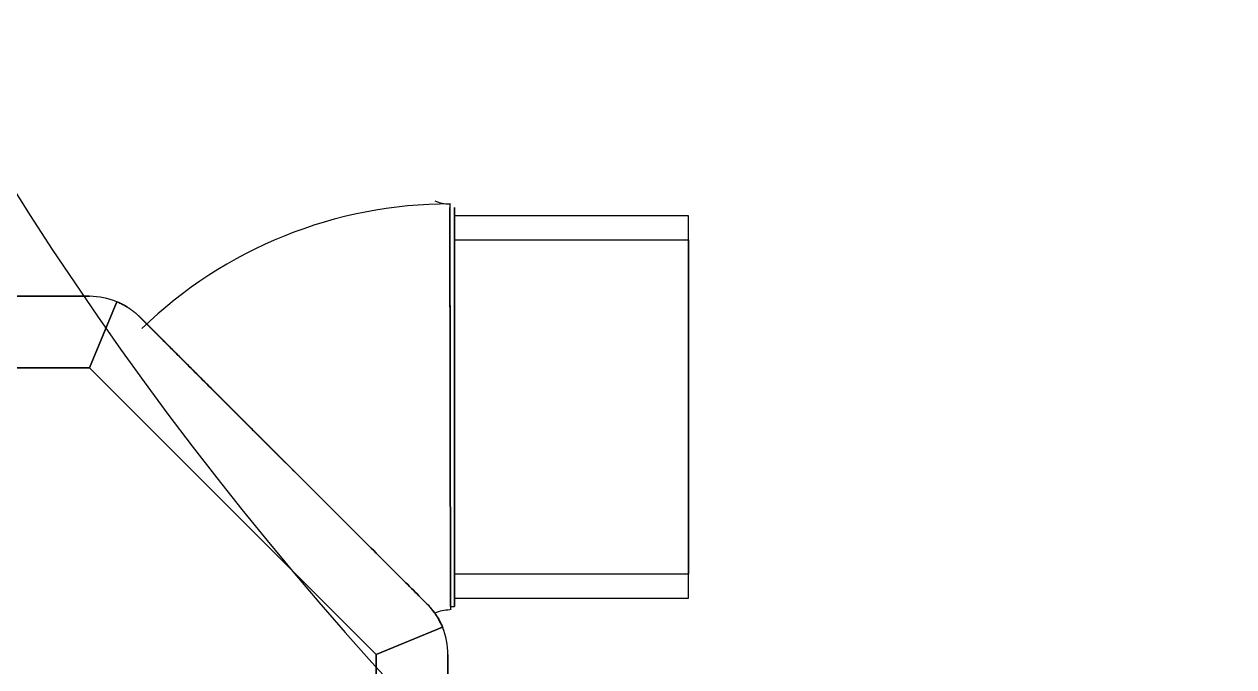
# Model space of a CAD drawing. Header units: millimetres. Extents: x 441156 to 441876, y 4514765 to 4515211.
# Drawn here: x 441336.1459 to 441336.399, y 4515148.2617 to 4515148.3963 of the extents above; entities that cross this region are included whole.
import ezdxf

# ---------------------------------------------------------------- set-up
doc = ezdxf.new("R2010")
doc.units = ezdxf.units.MM
doc.layers.add('01_mono PRIMERA', color=2, linetype='Continuous')
doc.layers.add('Instalaciones_ventilación_extracción', color=86, linetype='Continuous', lineweight=25)

# ---------------------------------------------------------------- blocks, each defined once
blk = doc.blocks.new('A$C065C7C63')
at = {"layer": '01_mono PRIMERA', "color": 254}
blk.add_arc((4.282219132967725, 9.214894154853937, -5.30737347269713e-07), 0.725, 183.2758289597543, 269.999999999964, dxfattribs=at)

msp = doc.modelspace()

# ---------------------------------------------------------------- linework, layer by layer
at = {"layer": 'Instalaciones_ventilación_extracción'}
for p, q in [((441336.2349689945, 4515148.35864027, -5.307373364137415e-07), (441336.2351173467, 4515148.273640399, -5.307373364137415e-07)), ((441336.2349689945, 4515148.35864027, -5.307373364137415e-07), (441336.2351173467, 4515148.273640399, -5.307373364137415e-07)), ((441336.234970303, 4515148.357890259, -5.307373364137415e-07), (441336.2351160382, 4515148.274390258, -5.307373364137415e-07)), ((441336.2351160382, 4515148.274390258, -5.307373364137415e-07), (441336.234970303, 4515148.357890259, -5.307373364137415e-07)), ((441336.2359559039, 4515148.274390258, -5.307373364137415e-07), (441336.2359559039, 4515148.357890259, -5.307373364137415e-07)), ((441336.2359559039, 4515148.357890259, -5.307373364137415e-07), (441336.2359559039, 4515148.274390258, -5.307373364137415e-07)), ((441336.2359559039, 4515148.276140259, -5.307373364137415e-07), (441336.2359559039, 4515148.356140259, -5.307373364137415e-07)), ((441336.2849559045, 4515148.356140259, -5.307373364137415e-07), (441336.2359559039, 4515148.356140259, -5.307373364137415e-07)), ((441336.2359559039, 4515148.356140259, -5.307373364137415e-07), (441336.2359559039, 4515148.276140259, -5.307373364137415e-07)), ((441336.2849559045, 4515148.276140259, -5.307373364137415e-07), (441336.2849559045, 4515148.356140259, -5.307373364137415e-07)), ((441336.2849559045, 4515148.276140259, -5.307373364137415e-07), (441336.2849559045, 4515148.356140259, -5.307373364137415e-07)), ((441336.2359559039, 4515148.351140259, -5.307373364137415e-07), (441336.2359559039, 4515148.281140259, -5.307373364137415e-07)), ((441336.2359559039, 4515148.351140259, -5.307373364137415e-07), (441336.2849559045, 4515148.351140259, -5.307373364137415e-07)), ((441336.2359559039, 4515148.281140259, -5.307373364137415e-07), (441336.2359559039, 4515148.351140259, -5.307373364137415e-07)), ((441336.2849559045, 4515148.351140259, -5.307373364137415e-07), (441336.2849559045, 4515148.281140259, -5.307373364137415e-07)), ((441336.2849559045, 4515148.351140259, -5.307373364137415e-07), (441336.2849559045, 4515148.281140259, -5.307373364137415e-07)), ((441336.1595964829, 4515148.339306034, -5.307373364137415e-07), (441335.8995964822, 4515148.339306034, -5.307373364137415e-07)), ((441335.8995964822, 4515148.339306034, -5.307373364137415e-07), (441336.1595964829, 4515148.339306034, -5.307373364137415e-07)), ((441336.1653316996, 4515148.33816631, -5.307373364137415e-07), (441336.1595905849, 4515148.324306034, -5.307373364137415e-07)), ((441336.1595905849, 4515148.324306034, -5.307373364137415e-07), (441336.1653316996, 4515148.33816631, -5.307373364137415e-07)), ((441336.1655326706, 4515148.33808144, -5.307373364137415e-07), (441336.1653316968, 4515148.33816631, -5.307373364137415e-07)), ((441336.1653316968, 4515148.33816631, -5.307373364137415e-07), (441336.1655326706, 4515148.33808144, -5.307373364137415e-07)), ((441336.1657309585, 4515148.337994266, -5.307373364137415e-07), (441336.1655326706, 4515148.33808144, -5.307373364137415e-07)), ((441336.1655326706, 4515148.33808144, -5.307373364137415e-07), (441336.1657309585, 4515148.337994266, -5.307373364137415e-07)), ((441336.1659267439, 4515148.337904789, -5.307373364137415e-07), (441336.1657309585, 4515148.337994266, -5.307373364137415e-07)), ((441336.1657309585, 4515148.337994266, -5.307373364137415e-07), (441336.1659267439, 4515148.337904789, -5.307373364137415e-07)), ((441336.1661198891, 4515148.337813175, -5.307373364137415e-07), (441336.1659267439, 4515148.337904789, -5.307373364137415e-07)), ((441336.1659267439, 4515148.337904789, -5.307373364137415e-07), (441336.1661198891, 4515148.337813175, -5.307373364137415e-07)), ((441336.1663102579, 4515148.337719562, -5.307373364137415e-07), (441336.1661198891, 4515148.337813175, -5.307373364137415e-07)), ((441336.1661198891, 4515148.337813175, -5.307373364137415e-07), (441336.1663102579, 4515148.337719562, -5.307373364137415e-07)), ((441336.1664976968, 4515148.337624119, -5.307373364137415e-07), (441336.1663102579, 4515148.337719562, -5.307373364137415e-07)), ((441336.1663102579, 4515148.337719562, -5.307373364137415e-07), (441336.1664976968, 4515148.337624119, -5.307373364137415e-07)), ((441336.166682054, 4515148.337526997, -5.307373364137415e-07), (441336.1664976968, 4515148.337624119, -5.307373364137415e-07)), ((441336.1664976968, 4515148.337624119, -5.307373364137415e-07), (441336.166682054, 4515148.337526997, -5.307373364137415e-07)), ((441336.1668631907, 4515148.337428333, -5.307373364137415e-07), (441336.166682054, 4515148.337526997, -5.307373364137415e-07)), ((441336.166682054, 4515148.337526997, -5.307373364137415e-07), (441336.1668631907, 4515148.337428333, -5.307373364137415e-07)), ((441336.1670409559, 4515148.337328312, -5.307373364137415e-07), (441336.1668631907, 4515148.337428333, -5.307373364137415e-07)), ((441336.1668631907, 4515148.337428333, -5.307373364137415e-07), (441336.1670409559, 4515148.337328312, -5.307373364137415e-07)), ((441336.1672152269, 4515148.337227101, -5.307373364137415e-07), (441336.1670409559, 4515148.337328312, -5.307373364137415e-07)), ((441336.1670409559, 4515148.337328312, -5.307373364137415e-07), (441336.1672152269, 4515148.337227101, -5.307373364137415e-07)), ((441336.1673858964, 4515148.337124897, -5.307373364137415e-07), (441336.1672152269, 4515148.337227101, -5.307373364137415e-07)), ((441336.1672152269, 4515148.337227101, -5.307373364137415e-07), (441336.1673858964, 4515148.337124897, -5.307373364137415e-07)), ((441336.1675528574, 4515148.337021946, -5.307373364137415e-07), (441336.1673858964, 4515148.337124897, -5.307373364137415e-07)), ((441336.1673858964, 4515148.337124897, -5.307373364137415e-07), (441336.1675528574, 4515148.337021946, -5.307373364137415e-07)), ((441336.1677159739, 4515148.336918415, -5.307373364137415e-07), (441336.1675528574, 4515148.337021946, -5.307373364137415e-07)), ((441336.1675528574, 4515148.337021946, -5.307373364137415e-07), (441336.1677159739, 4515148.336918415, -5.307373364137415e-07)), ((441336.1678751537, 4515148.336814533, -5.307373364137415e-07), (441336.1677159739, 4515148.336918415, -5.307373364137415e-07)), ((441336.1677159739, 4515148.336918415, -5.307373364137415e-07), (441336.1678751537, 4515148.336814533, -5.307373364137415e-07)), ((441336.1680302747, 4515148.336710499, -5.307373364137415e-07), (441336.1678751537, 4515148.336814533, -5.307373364137415e-07)), ((441336.1678751537, 4515148.336814533, -5.307373364137415e-07), (441336.1680302747, 4515148.336710499, -5.307373364137415e-07)), ((441336.1681812449, 4515148.336606525, -5.307373364137415e-07), (441336.1680302747, 4515148.336710499, -5.307373364137415e-07)), ((441336.1680302747, 4515148.336710499, -5.307373364137415e-07), (441336.1681812449, 4515148.336606525, -5.307373364137415e-07)), ((441336.1683287674, 4515148.336502185, -5.307373364137415e-07), (441336.1681812449, 4515148.336606525, -5.307373364137415e-07)), ((441336.1681812449, 4515148.336606525, -5.307373364137415e-07), (441336.1683287674, 4515148.336502185, -5.307373364137415e-07)), ((441336.1684731764, 4515148.336397434, -5.307373364137415e-07), (441336.1683287674, 4515148.336502185, -5.307373364137415e-07)), ((441336.1683287674, 4515148.336502185, -5.307373364137415e-07), (441336.1684731764, 4515148.336397434, -5.307373364137415e-07)), ((441336.1686142438, 4515148.336292545, -5.307373364137415e-07), (441336.1684731764, 4515148.336397434, -5.307373364137415e-07)), ((441336.1684731764, 4515148.336397434, -5.307373364137415e-07), (441336.1686142438, 4515148.336292545, -5.307373364137415e-07)), ((441336.1687517713, 4515148.33618784, -5.307373364137415e-07), (441336.1686142438, 4515148.336292545, -5.307373364137415e-07)), ((441336.1686142438, 4515148.336292545, -5.307373364137415e-07), (441336.1687517713, 4515148.33618784, -5.307373364137415e-07)), ((441336.1688854989, 4515148.336083622, -5.307373364137415e-07), (441336.1687517713, 4515148.33618784, -5.307373364137415e-07)), ((441336.1687517713, 4515148.33618784, -5.307373364137415e-07), (441336.1688854989, 4515148.336083622, -5.307373364137415e-07)), ((441336.1690152443, 4515148.335980183, -5.307373364137415e-07), (441336.1688854989, 4515148.336083622, -5.307373364137415e-07)), ((441336.1688854989, 4515148.336083622, -5.307373364137415e-07), (441336.1690152443, 4515148.335980183, -5.307373364137415e-07)), ((441336.1691407633, 4515148.335877841, -5.307373364137415e-07), (441336.1690152443, 4515148.335980183, -5.307373364137415e-07)), ((441336.1690152443, 4515148.335980183, -5.307373364137415e-07), (441336.1691407633, 4515148.335877841, -5.307373364137415e-07)), ((441336.1692619032, 4515148.335776844, -5.307373364137415e-07), (441336.1691407633, 4515148.335877841, -5.307373364137415e-07)), ((441336.1691407633, 4515148.335877841, -5.307373364137415e-07), (441336.1692619032, 4515148.335776844, -5.307373364137415e-07)), ((441336.169378923, 4515148.33567722, -5.307373364137415e-07), (441336.1692619032, 4515148.335776844, -5.307373364137415e-07)), ((441336.1692619032, 4515148.335776844, -5.307373364137415e-07), (441336.169378923, 4515148.33567722, -5.307373364137415e-07)), ((441336.1694919445, 4515148.335578999, -5.307373364137415e-07), (441336.169378923, 4515148.33567722, -5.307373364137415e-07)), ((441336.169378923, 4515148.33567722, -5.307373364137415e-07), (441336.1694919445, 4515148.335578999, -5.307373364137415e-07)), ((441336.1696008469, 4515148.335482471, -5.307373364137415e-07), (441336.1694919445, 4515148.335578999, -5.307373364137415e-07)), ((441336.1694919445, 4515148.335578999, -5.307373364137415e-07), (441336.1696008469, 4515148.335482471, -5.307373364137415e-07)), ((441336.1697047434, 4515148.335388584, -5.307373364137415e-07), (441336.1696008469, 4515148.335482471, -5.307373364137415e-07)), ((441336.1696008469, 4515148.335482471, -5.307373364137415e-07), (441336.1697047434, 4515148.335388584, -5.307373364137415e-07)), ((441336.1698031627, 4515148.335298023, -5.307373364137415e-07), (441336.1697047434, 4515148.335388584, -5.307373364137415e-07)), ((441336.1697047434, 4515148.335388584, -5.307373364137415e-07), (441336.1698031627, 4515148.335298023, -5.307373364137415e-07)), ((441336.1698933883, 4515148.335213535, -5.307373364137415e-07), (441336.1698031627, 4515148.335298023, -5.307373364137415e-07)), ((441336.1698031627, 4515148.335298023, -5.307373364137415e-07), (441336.1698933883, 4515148.335213535, -5.307373364137415e-07)), ((441336.1699500593, 4515148.335159763, -5.307373364137415e-07), (441336.1698933883, 4515148.335213535, -5.307373364137415e-07)), ((441336.1698933883, 4515148.335213535, -5.307373364137415e-07), (441336.1699500593, 4515148.335159763, -5.307373364137415e-07)), ((441336.2304502173, 4515148.274659605, -5.307373364137415e-07), (441336.1699500537, 4515148.335159769, -5.307373364137415e-07)), ((441336.1699500537, 4515148.335159769, -5.307373364137415e-07), (441336.2304502173, 4515148.274659605, -5.307373364137415e-07)), ((441336.2302030844, 4515148.274912636, -5.307373364137415e-07), (441336.1702030838, 4515148.334912635, -5.307373364137415e-07)), ((441336.1702030838, 4515148.334912635, -5.307373364137415e-07), (441336.2302030844, 4515148.274912636, -5.307373364137415e-07)), ((441336.1739207773, 4515148.331194934, -5.307373364137415e-07), (441336.1739267285, 4515148.331188999, -5.307373364137415e-07)), ((441336.1739267285, 4515148.331188999, -5.307373364137415e-07), (441336.1739207773, 4515148.331194934, -5.307373364137415e-07)), ((441336.1739267285, 4515148.331188999, -5.307373364137415e-07), (441336.1739448101, 4515148.331170902, -5.307373364137415e-07)), ((441336.1739448101, 4515148.331170902, -5.307373364137415e-07), (441336.1739267285, 4515148.331188999, -5.307373364137415e-07)), ((441336.1739448101, 4515148.331170902, -5.307373364137415e-07), (441336.1739754497, 4515148.331140262, -5.307373364137415e-07)), ((441336.1739754497, 4515148.331140262, -5.307373364137415e-07), (441336.1739448101, 4515148.331170902, -5.307373364137415e-07)), ((441336.1739754497, 4515148.331140262, -5.307373364137415e-07), (441336.174019044, 4515148.331096684, -5.307373364137415e-07)), ((441336.174019044, 4515148.331096684, -5.307373364137415e-07), (441336.1739754497, 4515148.331140262, -5.307373364137415e-07)), ((441336.174019044, 4515148.331096684, -5.307373364137415e-07), (441336.1740759599, 4515148.331039753, -5.307373364137415e-07)), ((441336.1740759599, 4515148.331039753, -5.307373364137415e-07), (441336.174019044, 4515148.331096684, -5.307373364137415e-07)), ((441336.1740759599, 4515148.331039753, -5.307373364137415e-07), (441336.1741465011, 4515148.330969227, -5.307373364137415e-07)), ((441336.1741465011, 4515148.330969227, -5.307373364137415e-07), (441336.1740759599, 4515148.331039753, -5.307373364137415e-07)), ((441336.1741465011, 4515148.330969227, -5.307373364137415e-07), (441336.1742305613, 4515148.33088515, -5.307373364137415e-07)), ((441336.1742305613, 4515148.33088515, -5.307373364137415e-07), (441336.1741465011, 4515148.330969227, -5.307373364137415e-07)), ((441336.1742305613, 4515148.33088515, -5.307373364137415e-07), (441336.1743280503, 4515148.330787677, -5.307373364137415e-07)), ((441336.1743280503, 4515148.330787677, -5.307373364137415e-07), (441336.1742305613, 4515148.33088515, -5.307373364137415e-07)), ((441336.1743280503, 4515148.330787677, -5.307373364137415e-07), (441336.1744388283, 4515148.330676898, -5.307373364137415e-07)), ((441336.1744388283, 4515148.330676898, -5.307373364137415e-07), (441336.1743280503, 4515148.330787677, -5.307373364137415e-07)), ((441336.1744388283, 4515148.330676898, -5.307373364137415e-07), (441336.1745627762, 4515148.330552937, -5.307373364137415e-07)), ((441336.1745627762, 4515148.330552937, -5.307373364137415e-07), (441336.1744388283, 4515148.330676898, -5.307373364137415e-07)), ((441336.1745627762, 4515148.330552937, -5.307373364137415e-07), (441336.1746996163, 4515148.330416095, -5.307373364137415e-07)), ((441336.1746996163, 4515148.330416095, -5.307373364137415e-07), (441336.1745627762, 4515148.330552937, -5.307373364137415e-07)), ((441336.1746996163, 4515148.330416095, -5.307373364137415e-07), (441336.174848817, 4515148.330266911, -5.307373364137415e-07)), ((441336.174848817, 4515148.330266911, -5.307373364137415e-07), (441336.1746996163, 4515148.330416095, -5.307373364137415e-07)), ((441336.174848817, 4515148.330266911, -5.307373364137415e-07), (441336.1750097821, 4515148.33010593, -5.307373364137415e-07)), ((441336.1750097821, 4515148.33010593, -5.307373364137415e-07), (441336.174848817, 4515148.330266911, -5.307373364137415e-07)), ((441336.1750097821, 4515148.33010593, -5.307373364137415e-07), (441336.1751819772, 4515148.32993375, -5.307373364137415e-07)), ((441336.1751819772, 4515148.32993375, -5.307373364137415e-07), (441336.1750097821, 4515148.33010593, -5.307373364137415e-07)), ((441336.1751819772, 4515148.32993375, -5.307373364137415e-07), (441336.175364793, 4515148.329750935, -5.307373364137415e-07)), ((441336.175364793, 4515148.329750935, -5.307373364137415e-07), (441336.1751819772, 4515148.32993375, -5.307373364137415e-07)), ((441336.175364793, 4515148.329750935, -5.307373364137415e-07), (441336.1755574808, 4515148.329558246, -5.307373364137415e-07)), ((441336.1755574808, 4515148.329558246, -5.307373364137415e-07), (441336.175364793, 4515148.329750935, -5.307373364137415e-07)), ((441336.1755574808, 4515148.329558246, -5.307373364137415e-07), (441336.1757590805, 4515148.329356632, -5.307373364137415e-07)), ((441336.1757590805, 4515148.329356632, -5.307373364137415e-07), (441336.1755574808, 4515148.329558246, -5.307373364137415e-07)), ((441336.1757590805, 4515148.329356632, -5.307373364137415e-07), (441336.175968629, 4515148.329147083, -5.307373364137415e-07)), ((441336.175968629, 4515148.329147083, -5.307373364137415e-07), (441336.1757590805, 4515148.329356632, -5.307373364137415e-07)), ((441336.175968629, 4515148.329147083, -5.307373364137415e-07), (441336.176185182, 4515148.328930546, -5.307373364137415e-07)), ((441336.176185182, 4515148.328930546, -5.307373364137415e-07), (441336.175968629, 4515148.329147083, -5.307373364137415e-07)), ((441336.176185182, 4515148.328930546, -5.307373364137415e-07), (441336.1764094408, 4515148.328706272, -5.307373364137415e-07)), ((441336.1764094408, 4515148.328706272, -5.307373364137415e-07), (441336.176185182, 4515148.328930546, -5.307373364137415e-07)), ((441336.1764094408, 4515148.328706272, -5.307373364137415e-07), (441336.1766471413, 4515148.328468585, -5.307373364137415e-07)), ((441336.1766471413, 4515148.328468585, -5.307373364137415e-07), (441336.1764094408, 4515148.328706272, -5.307373364137415e-07)), ((441336.1766471413, 4515148.328468585, -5.307373364137415e-07), (441336.1768986524, 4515148.328217075, -5.307373364137415e-07)), ((441336.1768986524, 4515148.328217075, -5.307373364137415e-07), (441336.1766471413, 4515148.328468585, -5.307373364137415e-07)), ((441336.1768986524, 4515148.328217075, -5.307373364137415e-07), (441336.1771637888, 4515148.327951923, -5.307373364137415e-07)), ((441336.1771637888, 4515148.327951923, -5.307373364137415e-07), (441336.1768986524, 4515148.328217075, -5.307373364137415e-07)), ((441336.1771637888, 4515148.327951923, -5.307373364137415e-07), (441336.1774423837, 4515148.327673328, -5.307373364137415e-07)), ((441336.1774423837, 4515148.327673328, -5.307373364137415e-07), (441336.1771637888, 4515148.327951923, -5.307373364137415e-07)), ((441336.1774423837, 4515148.327673328, -5.307373364137415e-07), (441336.1777342387, 4515148.327381473, -5.307373364137415e-07)), ((441336.1777342387, 4515148.327381473, -5.307373364137415e-07), (441336.1774423837, 4515148.327673328, -5.307373364137415e-07)), ((441336.1777342387, 4515148.327381473, -5.307373364137415e-07), (441336.1780389414, 4515148.327076785, -5.307373364137415e-07)), ((441336.1780389414, 4515148.327076785, -5.307373364137415e-07), (441336.1777342387, 4515148.327381473, -5.307373364137415e-07)), ((441336.1780389414, 4515148.327076785, -5.307373364137415e-07), (441336.1783559273, 4515148.326759784, -5.307373364137415e-07)), ((441336.1783559273, 4515148.326759784, -5.307373364137415e-07), (441336.1780389414, 4515148.327076785, -5.307373364137415e-07)), ((441336.1783559273, 4515148.326759784, -5.307373364137415e-07), (441336.1786846786, 4515148.326431049, -5.307373364137415e-07)), ((441336.1786846786, 4515148.326431049, -5.307373364137415e-07), (441336.1783559273, 4515148.326759784, -5.307373364137415e-07)), ((441336.1786846786, 4515148.326431049, -5.307373364137415e-07), (441336.1790246141, 4515148.326091114, -5.307373364137415e-07)), ((441336.1790246141, 4515148.326091114, -5.307373364137415e-07), (441336.1786846786, 4515148.326431049, -5.307373364137415e-07)), ((441335.8996023794, 4515148.324306034, -5.307373364137415e-07), (441336.1595905849, 4515148.324306034, -5.307373364137415e-07)), ((441336.1595905849, 4515148.324306034, -5.307373364137415e-07), (441335.8996023794, 4515148.324306034, -5.307373364137415e-07)), ((441336.1595905849, 4515148.324306034, -5.307373364137415e-07), (441336.2195964825, 4515148.264300137, -5.307373364137415e-07)), ((441336.2195964825, 4515148.264300137, -5.307373364137415e-07), (441336.1595905849, 4515148.324306034, -5.307373364137415e-07)), ((441336.1790246141, 4515148.326091114, -5.307373364137415e-07), (441336.1793751844, 4515148.325740527, -5.307373364137415e-07)), ((441336.1793751844, 4515148.325740527, -5.307373364137415e-07), (441336.1790246141, 4515148.326091114, -5.307373364137415e-07)), ((441336.1793751844, 4515148.325740527, -5.307373364137415e-07), (441336.1797356426, 4515148.325380069, -5.307373364137415e-07)), ((441336.1797356426, 4515148.325380069, -5.307373364137415e-07), (441336.1793751844, 4515148.325740527, -5.307373364137415e-07)), ((441336.1797356426, 4515148.325380069, -5.307373364137415e-07), (441336.1801050889, 4515148.325010624, -5.307373364137415e-07)), ((441336.1801050889, 4515148.325010624, -5.307373364137415e-07), (441336.1797356426, 4515148.325380069, -5.307373364137415e-07)), ((441336.1801050889, 4515148.325010624, -5.307373364137415e-07), (441336.1804826061, 4515148.324633106, -5.307373364137415e-07)), ((441336.1804826061, 4515148.324633106, -5.307373364137415e-07), (441336.1801050889, 4515148.325010624, -5.307373364137415e-07)), ((441336.1804826061, 4515148.324633106, -5.307373364137415e-07), (441336.1808672954, 4515148.324248416, -5.307373364137415e-07)), ((441336.1808672954, 4515148.324248416, -5.307373364137415e-07), (441336.1804826061, 4515148.324633106, -5.307373364137415e-07)), ((441336.1808672954, 4515148.324248416, -5.307373364137415e-07), (441336.1812582106, 4515148.323857502, -5.307373364137415e-07)), ((441336.1812582106, 4515148.323857502, -5.307373364137415e-07), (441336.1808672954, 4515148.324248416, -5.307373364137415e-07)), ((441336.1812582106, 4515148.323857502, -5.307373364137415e-07), (441336.1816542062, 4515148.32346152, -5.307373364137415e-07)), ((441336.1816542062, 4515148.32346152, -5.307373364137415e-07), (441336.1812582106, 4515148.323857502, -5.307373364137415e-07)), ((441336.1816542062, 4515148.32346152, -5.307373364137415e-07), (441336.1820540323, 4515148.323061694, -5.307373364137415e-07)), ((441336.1820540323, 4515148.323061694, -5.307373364137415e-07), (441336.1816542062, 4515148.32346152, -5.307373364137415e-07)), ((441336.1820540323, 4515148.323061694, -5.307373364137415e-07), (441336.182456453, 4515148.32265926, -5.307373364137415e-07)), ((441336.182456453, 4515148.32265926, -5.307373364137415e-07), (441336.1820540323, 4515148.323061694, -5.307373364137415e-07)), ((441336.182456453, 4515148.32265926, -5.307373364137415e-07), (441336.1828602456, 4515148.322255481, -5.307373364137415e-07)), ((441336.1828602456, 4515148.322255481, -5.307373364137415e-07), (441336.182456453, 4515148.32265926, -5.307373364137415e-07)), ((441336.1828602456, 4515148.322255481, -5.307373364137415e-07), (441336.1832705547, 4515148.321845173, -5.307373364137415e-07)), ((441336.1832705547, 4515148.321845173, -5.307373364137415e-07), (441336.1828602456, 4515148.322255481, -5.307373364137415e-07)), ((441336.1832705547, 4515148.321845173, -5.307373364137415e-07), (441336.1836954054, 4515148.321420307, -5.307373364137415e-07)), ((441336.1836954054, 4515148.321420307, -5.307373364137415e-07), (441336.1832705547, 4515148.321845173, -5.307373364137415e-07)), ((441336.1836954054, 4515148.321420307, -5.307373364137415e-07), (441336.184134172, 4515148.320981541, -5.307373364137415e-07)), ((441336.184134172, 4515148.320981541, -5.307373364137415e-07), (441336.1836954054, 4515148.321420307, -5.307373364137415e-07)), ((441336.184134172, 4515148.320981541, -5.307373364137415e-07), (441336.1845861829, 4515148.320529545, -5.307373364137415e-07)), ((441336.1845861829, 4515148.320529545, -5.307373364137415e-07), (441336.184134172, 4515148.320981541, -5.307373364137415e-07)), ((441336.1845861829, 4515148.320529545, -5.307373364137415e-07), (441336.185050721, 4515148.320065006, -5.307373364137415e-07)), ((441336.185050721, 4515148.320065006, -5.307373364137415e-07), (441336.1845861829, 4515148.320529545, -5.307373364137415e-07)), ((441336.185050721, 4515148.320065006, -5.307373364137415e-07), (441336.1855270552, 4515148.319588657, -5.307373364137415e-07)), ((441336.1855270552, 4515148.319588657, -5.307373364137415e-07), (441336.185050721, 4515148.320065006, -5.307373364137415e-07)), ((441336.1855270552, 4515148.319588657, -5.307373364137415e-07), (441336.1860142832, 4515148.319101429, -5.307373364137415e-07)), ((441336.1860142832, 4515148.319101429, -5.307373364137415e-07), (441336.1855270552, 4515148.319588657, -5.307373364137415e-07)), ((441336.1860142832, 4515148.319101429, -5.307373364137415e-07), (441336.1865114297, 4515148.318604282, -5.307373364137415e-07)), ((441336.1865114297, 4515148.318604282, -5.307373364137415e-07), (441336.1860142832, 4515148.319101429, -5.307373364137415e-07)), ((441336.1865114297, 4515148.318604282, -5.307373364137415e-07), (441336.1870175336, 4515148.318098178, -5.307373364137415e-07)), ((441336.1870175336, 4515148.318098178, -5.307373364137415e-07), (441336.1865114297, 4515148.318604282, -5.307373364137415e-07)), ((441336.1870175336, 4515148.318098178, -5.307373364137415e-07), (441336.187531633, 4515148.317584095, -5.307373364137415e-07)), ((441336.187531633, 4515148.317584095, -5.307373364137415e-07), (441336.1870175336, 4515148.318098178, -5.307373364137415e-07)), ((441336.187531633, 4515148.317584095, -5.307373364137415e-07), (441336.1880527359, 4515148.317062977, -5.307373364137415e-07)), ((441336.1880527359, 4515148.317062977, -5.307373364137415e-07), (441336.187531633, 4515148.317584095, -5.307373364137415e-07)), ((441336.1880527359, 4515148.317062977, -5.307373364137415e-07), (441336.1885797285, 4515148.316535984, -5.307373364137415e-07)), ((441336.1885797285, 4515148.316535984, -5.307373364137415e-07), (441336.1880527359, 4515148.317062977, -5.307373364137415e-07)), ((441336.1885797285, 4515148.316535984, -5.307373364137415e-07), (441336.189111375, 4515148.316004337, -5.307373364137415e-07)), ((441336.189111375, 4515148.316004337, -5.307373364137415e-07), (441336.1885797285, 4515148.316535984, -5.307373364137415e-07)), ((441336.189111375, 4515148.316004337, -5.307373364137415e-07), (441336.1896464859, 4515148.315469242, -5.307373364137415e-07)), ((441336.1896464859, 4515148.315469242, -5.307373364137415e-07), (441336.189111375, 4515148.316004337, -5.307373364137415e-07)), ((441336.1896464859, 4515148.315469242, -5.307373364137415e-07), (441336.1901838236, 4515148.314931904, -5.307373364137415e-07)), ((441336.1901838236, 4515148.314931904, -5.307373364137415e-07), (441336.1896464859, 4515148.315469242, -5.307373364137415e-07)), ((441336.1901838236, 4515148.314931904, -5.307373364137415e-07), (441336.1907221234, 4515148.314393588, -5.307373364137415e-07)), ((441336.1907221234, 4515148.314393588, -5.307373364137415e-07), (441336.1901838236, 4515148.314931904, -5.307373364137415e-07)), ((441336.1907221234, 4515148.314393588, -5.307373364137415e-07), (441336.1912599957, 4515148.313855732, -5.307373364137415e-07)), ((441336.1912599957, 4515148.313855732, -5.307373364137415e-07), (441336.1907221234, 4515148.314393588, -5.307373364137415e-07)), ((441336.1912599957, 4515148.313855732, -5.307373364137415e-07), (441336.1917960063, 4515148.313319721, -5.307373364137415e-07)), ((441336.1917960063, 4515148.313319721, -5.307373364137415e-07), (441336.1912599957, 4515148.313855732, -5.307373364137415e-07)), ((441336.1917960063, 4515148.313319721, -5.307373364137415e-07), (441336.1923287368, 4515148.312786991, -5.307373364137415e-07)), ((441336.1923287368, 4515148.312786991, -5.307373364137415e-07), (441336.1917960063, 4515148.313319721, -5.307373364137415e-07)), ((441336.1923287368, 4515148.312786991, -5.307373364137415e-07), (441336.1928574235, 4515148.312258304, -5.307373364137415e-07)), ((441336.1928574235, 4515148.312258304, -5.307373364137415e-07), (441336.1923287368, 4515148.312786991, -5.307373364137415e-07)), ((441336.1928574235, 4515148.312258304, -5.307373364137415e-07), (441336.1933944558, 4515148.311721271, -5.307373364137415e-07)), ((441336.1933944558, 4515148.311721271, -5.307373364137415e-07), (441336.1928574235, 4515148.312258304, -5.307373364137415e-07)), ((441336.1933944558, 4515148.311721271, -5.307373364137415e-07), (441336.1939442155, 4515148.311171512, -5.307373364137415e-07)), ((441336.1939442155, 4515148.311171512, -5.307373364137415e-07), (441336.1933944558, 4515148.311721271, -5.307373364137415e-07)), ((441336.1939442155, 4515148.311171512, -5.307373364137415e-07), (441336.1945055553, 4515148.310610157, -5.307373364137415e-07)), ((441336.1945055553, 4515148.310610157, -5.307373364137415e-07), (441336.1939442155, 4515148.311171512, -5.307373364137415e-07)), ((441336.1945055553, 4515148.310610157, -5.307373364137415e-07), (441336.1950773789, 4515148.310038334, -5.307373364137415e-07)), ((441336.1950773789, 4515148.310038334, -5.307373364137415e-07), (441336.1945055553, 4515148.310610157, -5.307373364137415e-07)), ((441336.1950773789, 4515148.310038334, -5.307373364137415e-07), (441336.1956585401, 4515148.309457188, -5.307373364137415e-07)), ((441336.1956585401, 4515148.309457188, -5.307373364137415e-07), (441336.1950773789, 4515148.310038334, -5.307373364137415e-07)), ((441336.1956585401, 4515148.309457188, -5.307373364137415e-07), (441336.1962478344, 4515148.308867877, -5.307373364137415e-07)), ((441336.1962478344, 4515148.308867877, -5.307373364137415e-07), (441336.1956585401, 4515148.309457188, -5.307373364137415e-07)), ((441336.1962478344, 4515148.308867877, -5.307373364137415e-07), (441336.1968441025, 4515148.308271625, -5.307373364137415e-07)), ((441336.1968441025, 4515148.308271625, -5.307373364137415e-07), (441336.1962478344, 4515148.308867877, -5.307373364137415e-07)), ((441336.1968441025, 4515148.308271625, -5.307373364137415e-07), (441336.1974460005, 4515148.307669727, -5.307373364137415e-07)), ((441336.1974460005, 4515148.307669727, -5.307373364137415e-07), (441336.1968441025, 4515148.308271625, -5.307373364137415e-07)), ((441336.1974460005, 4515148.307669727, -5.307373364137415e-07), (441336.1980523082, 4515148.307063419, -5.307373364137415e-07)), ((441336.1980523082, 4515148.307063419, -5.307373364137415e-07), (441336.1974460005, 4515148.307669727, -5.307373364137415e-07)), ((441336.1980523082, 4515148.307063419, -5.307373364137415e-07), (441336.1986617592, 4515148.306453953, -5.307373364137415e-07)), ((441336.1986617592, 4515148.306453953, -5.307373364137415e-07), (441336.1980523082, 4515148.307063419, -5.307373364137415e-07)), ((441336.1986617592, 4515148.306453953, -5.307373364137415e-07), (441336.1992731641, 4515148.305842548, -5.307373364137415e-07)), ((441336.1992731641, 4515148.305842548, -5.307373364137415e-07), (441336.1986617592, 4515148.306453953, -5.307373364137415e-07)), ((441336.1992731641, 4515148.305842548, -5.307373364137415e-07), (441336.199885179, 4515148.305230534, -5.307373364137415e-07)), ((441336.199885179, 4515148.305230534, -5.307373364137415e-07), (441336.1992731641, 4515148.305842548, -5.307373364137415e-07)), ((441336.199885179, 4515148.305230534, -5.307373364137415e-07), (441336.2004964768, 4515148.304619251, -5.307373364137415e-07)), ((441336.2004964768, 4515148.304619251, -5.307373364137415e-07), (441336.199885179, 4515148.305230534, -5.307373364137415e-07)), ((441336.2004964768, 4515148.304619251, -5.307373364137415e-07), (441336.2011056987, 4515148.304010029, -5.307373364137415e-07)), ((441336.2011056987, 4515148.304010029, -5.307373364137415e-07), (441336.2004964768, 4515148.304619251, -5.307373364137415e-07)), ((441336.2011056987, 4515148.304010029, -5.307373364137415e-07), (441336.2017115035, 4515148.303404224, -5.307373364137415e-07)), ((441336.2017115035, 4515148.303404224, -5.307373364137415e-07), (441336.2011056987, 4515148.304010029, -5.307373364137415e-07)), ((441336.2017115035, 4515148.303404224, -5.307373364137415e-07), (441336.2023125167, 4515148.302803196, -5.307373364137415e-07)), ((441336.2023125167, 4515148.302803196, -5.307373364137415e-07), (441336.2017115035, 4515148.303404224, -5.307373364137415e-07)), ((441336.2023125167, 4515148.302803196, -5.307373364137415e-07), (441336.2029073655, 4515148.302208347, -5.307373364137415e-07)), ((441336.2029073655, 4515148.302208347, -5.307373364137415e-07), (441336.2023125167, 4515148.302803196, -5.307373364137415e-07)), ((441336.2029073655, 4515148.302208347, -5.307373364137415e-07), (441336.2034946761, 4515148.301621052, -5.307373364137415e-07)), ((441336.2034946761, 4515148.301621052, -5.307373364137415e-07), (441336.2029073655, 4515148.302208347, -5.307373364137415e-07)), ((441336.2034946761, 4515148.301621052, -5.307373364137415e-07), (441336.2040730302, 4515148.301042682, -5.307373364137415e-07)), ((441336.2040730302, 4515148.301042682, -5.307373364137415e-07), (441336.2034946761, 4515148.301621052, -5.307373364137415e-07)), ((441336.2040730302, 4515148.301042682, -5.307373364137415e-07), (441336.2046459668, 4515148.300469761, -5.307373364137415e-07)), ((441336.2046459668, 4515148.300469761, -5.307373364137415e-07), (441336.2040730302, 4515148.301042682, -5.307373364137415e-07)), ((441336.2046459668, 4515148.300469761, -5.307373364137415e-07), (441336.2052276011, 4515148.299888111, -5.307373364137415e-07)), ((441336.2052276011, 4515148.299888111, -5.307373364137415e-07), (441336.2046459668, 4515148.300469761, -5.307373364137415e-07)), ((441336.2052276011, 4515148.299888111, -5.307373364137415e-07), (441336.2058177196, 4515148.299297992, -5.307373364137415e-07)), ((441336.2058177196, 4515148.299297992, -5.307373364137415e-07), (441336.2052276011, 4515148.299888111, -5.307373364137415e-07)), ((441336.2058177196, 4515148.299297992, -5.307373364137415e-07), (441336.2064149181, 4515148.298700809, -5.307373364137415e-07)), ((441336.2064149181, 4515148.298700809, -5.307373364137415e-07), (441336.2058177196, 4515148.299297992, -5.307373364137415e-07)), ((441336.2064149181, 4515148.298700809, -5.307373364137415e-07), (441336.207017793, 4515148.298097919, -5.307373364137415e-07)), ((441336.207017793, 4515148.298097919, -5.307373364137415e-07), (441336.2064149181, 4515148.298700809, -5.307373364137415e-07)), ((441336.207017793, 4515148.298097919, -5.307373364137415e-07), (441336.2076249855, 4515148.297490741, -5.307373364137415e-07)), ((441336.2076249855, 4515148.297490741, -5.307373364137415e-07), (441336.207017793, 4515148.298097919, -5.307373364137415e-07)), ((441336.2076249855, 4515148.297490741, -5.307373364137415e-07), (441336.2082351089, 4515148.296880619, -5.307373364137415e-07)), ((441336.2082351089, 4515148.296880619, -5.307373364137415e-07), (441336.2076249855, 4515148.297490741, -5.307373364137415e-07)), ((441336.2082351089, 4515148.296880619, -5.307373364137415e-07), (441336.2088468184, 4515148.296268909, -5.307373364137415e-07)), ((441336.2088468184, 4515148.296268909, -5.307373364137415e-07), (441336.2082351089, 4515148.296880619, -5.307373364137415e-07)), ((441336.2088468184, 4515148.296268909, -5.307373364137415e-07), (441336.2094587718, 4515148.295656956, -5.307373364137415e-07)), ((441336.2094587718, 4515148.295656956, -5.307373364137415e-07), (441336.2088468184, 4515148.296268909, -5.307373364137415e-07)), ((441336.2094587718, 4515148.295656956, -5.307373364137415e-07), (441336.2100696114, 4515148.295046115, -5.307373364137415e-07)), ((441336.2100696114, 4515148.295046115, -5.307373364137415e-07), (441336.2094587718, 4515148.295656956, -5.307373364137415e-07)), ((441336.2100696114, 4515148.295046115, -5.307373364137415e-07), (441336.2106780556, 4515148.294437671, -5.307373364137415e-07)), ((441336.2106780556, 4515148.294437671, -5.307373364137415e-07), (441336.2100696114, 4515148.295046115, -5.307373364137415e-07)), ((441336.2106780556, 4515148.294437671, -5.307373364137415e-07), (441336.2112828686, 4515148.293832843, -5.307373364137415e-07)), ((441336.2112828686, 4515148.293832843, -5.307373364137415e-07), (441336.2106780556, 4515148.294437671, -5.307373364137415e-07)), ((441336.2112828686, 4515148.293832843, -5.307373364137415e-07), (441336.2118828135, 4515148.293232914, -5.307373364137415e-07)), ((441336.2118828135, 4515148.293232914, -5.307373364137415e-07), (441336.2112828686, 4515148.293832843, -5.307373364137415e-07)), ((441336.2118828135, 4515148.293232914, -5.307373364137415e-07), (441336.2124766099, 4515148.292639118, -5.307373364137415e-07)), ((441336.2124766099, 4515148.292639118, -5.307373364137415e-07), (441336.2118828135, 4515148.293232914, -5.307373364137415e-07)), ((441336.2124766099, 4515148.292639118, -5.307373364137415e-07), (441336.2130630051, 4515148.292052723, -5.307373364137415e-07)), ((441336.2130630051, 4515148.292052723, -5.307373364137415e-07), (441336.2124766099, 4515148.292639118, -5.307373364137415e-07)), ((441336.2130630051, 4515148.292052723, -5.307373364137415e-07), (441336.2136407482, 4515148.291474964, -5.307373364137415e-07)), ((441336.2136407482, 4515148.291474964, -5.307373364137415e-07), (441336.2130630051, 4515148.292052723, -5.307373364137415e-07)), ((441336.2136407482, 4515148.291474964, -5.307373364137415e-07), (441336.2142087106, 4515148.290907001, -5.307373364137415e-07)), ((441336.2142087106, 4515148.290907001, -5.307373364137415e-07), (441336.2136407482, 4515148.291474964, -5.307373364137415e-07)), ((441336.2142087106, 4515148.290907001, -5.307373364137415e-07), (441336.2147657486, 4515148.290349964, -5.307373364137415e-07)), ((441336.2147657486, 4515148.290349964, -5.307373364137415e-07), (441336.2142087106, 4515148.290907001, -5.307373364137415e-07)), ((441336.2147657486, 4515148.290349964, -5.307373364137415e-07), (441336.2153107316, 4515148.289804981, -5.307373364137415e-07)), ((441336.2153107316, 4515148.289804981, -5.307373364137415e-07), (441336.2147657486, 4515148.290349964, -5.307373364137415e-07)), ((441336.2153107316, 4515148.289804981, -5.307373364137415e-07), (441336.2158426984, 4515148.289273029, -5.307373364137415e-07)), ((441336.2158426984, 4515148.289273029, -5.307373364137415e-07), (441336.2153107316, 4515148.289804981, -5.307373364137415e-07)), ((441336.2158426984, 4515148.289273029, -5.307373364137415e-07), (441336.2163726051, 4515148.288743122, -5.307373364137415e-07)), ((441336.2163726051, 4515148.288743122, -5.307373364137415e-07), (441336.2158426984, 4515148.289273029, -5.307373364137415e-07)), ((441336.2163726051, 4515148.288743122, -5.307373364137415e-07), (441336.2169066627, 4515148.288209049, -5.307373364137415e-07)), ((441336.2169066627, 4515148.288209049, -5.307373364137415e-07), (441336.2163726051, 4515148.288743122, -5.307373364137415e-07)), ((441336.2169066627, 4515148.288209049, -5.307373364137415e-07), (441336.2174434519, 4515148.28767226, -5.307373364137415e-07)), ((441336.2174434519, 4515148.28767226, -5.307373364137415e-07), (441336.2169066627, 4515148.288209049, -5.307373364137415e-07)), ((441336.2174434519, 4515148.28767226, -5.307373364137415e-07), (441336.2179815226, 4515148.287134205, -5.307373364137415e-07)), ((441336.2179815226, 4515148.287134205, -5.307373364137415e-07), (441336.2174434519, 4515148.28767226, -5.307373364137415e-07)), ((441336.2179815226, 4515148.287134205, -5.307373364137415e-07), (441336.2185194257, 4515148.286596302, -5.307373364137415e-07)), ((441336.2185194257, 4515148.286596302, -5.307373364137415e-07), (441336.2179815226, 4515148.287134205, -5.307373364137415e-07)), ((441336.2185194257, 4515148.286596302, -5.307373364137415e-07), (441336.2190557725, 4515148.28605994, -5.307373364137415e-07)), ((441336.2190557725, 4515148.28605994, -5.307373364137415e-07), (441336.2185194257, 4515148.286596302, -5.307373364137415e-07)), ((441336.2190557725, 4515148.28605994, -5.307373364137415e-07), (441336.2195893262, 4515148.285526386, -5.307373364137415e-07)), ((441336.2195893262, 4515148.285526386, -5.307373364137415e-07), (441336.2190557725, 4515148.28605994, -5.307373364137415e-07)), ((441336.2195893262, 4515148.285526386, -5.307373364137415e-07), (441336.220118852, 4515148.28499686, -5.307373364137415e-07)), ((441336.220118852, 4515148.28499686, -5.307373364137415e-07), (441336.2195893262, 4515148.285526386, -5.307373364137415e-07)), ((441336.220118852, 4515148.28499686, -5.307373364137415e-07), (441336.2206431289, 4515148.284472599, -5.307373364137415e-07)), ((441336.2206431289, 4515148.284472599, -5.307373364137415e-07), (441336.220118852, 4515148.28499686, -5.307373364137415e-07)), ((441336.2206431289, 4515148.284472599, -5.307373364137415e-07), (441336.2211609051, 4515148.283954822, -5.307373364137415e-07)), ((441336.2211609051, 4515148.283954822, -5.307373364137415e-07), (441336.2206431289, 4515148.284472599, -5.307373364137415e-07)), ((441336.2211609051, 4515148.283954822, -5.307373364137415e-07), (441336.2216711135, 4515148.283444599, -5.307373364137415e-07)), ((441336.2216711135, 4515148.283444599, -5.307373364137415e-07), (441336.2211609051, 4515148.283954822, -5.307373364137415e-07)), ((441336.2216711135, 4515148.283444599, -5.307373364137415e-07), (441336.2221728067, 4515148.28294292, -5.307373364137415e-07)), ((441336.2221728067, 4515148.28294292, -5.307373364137415e-07), (441336.2216711135, 4515148.283444599, -5.307373364137415e-07)), ((441336.2221728067, 4515148.28294292, -5.307373364137415e-07), (441336.2226649641, 4515148.282450749, -5.307373364137415e-07)), ((441336.2226649641, 4515148.282450749, -5.307373364137415e-07), (441336.2221728067, 4515148.28294292, -5.307373364137415e-07)), ((441336.2226649641, 4515148.282450749, -5.307373364137415e-07), (441336.2231466385, 4515148.281969089, -5.307373364137415e-07)), ((441336.2231466385, 4515148.281969089, -5.307373364137415e-07), (441336.2226649641, 4515148.282450749, -5.307373364137415e-07)), ((441336.2231466385, 4515148.281969089, -5.307373364137415e-07), (441336.2236168223, 4515148.281498905, -5.307373364137415e-07)), ((441336.2236168223, 4515148.281498905, -5.307373364137415e-07), (441336.2231466385, 4515148.281969089, -5.307373364137415e-07)), ((441336.2236168223, 4515148.281498905, -5.307373364137415e-07), (441336.2240746931, 4515148.281041034, -5.307373364137415e-07)), ((441336.2240746931, 4515148.281041034, -5.307373364137415e-07), (441336.2236168223, 4515148.281498905, -5.307373364137415e-07)), ((441336.2240746931, 4515148.281041034, -5.307373364137415e-07), (441336.2245195328, 4515148.280596195, -5.307373364137415e-07)), ((441336.2245195328, 4515148.280596195, -5.307373364137415e-07), (441336.2240746931, 4515148.281041034, -5.307373364137415e-07)), ((441336.2245195328, 4515148.280596195, -5.307373364137415e-07), (441336.2249506541, 4515148.280165073, -5.307373364137415e-07)), ((441336.2249506541, 4515148.280165073, -5.307373364137415e-07), (441336.2245195328, 4515148.280596195, -5.307373364137415e-07)), ((441336.2849559045, 4515148.281140259, -5.307373364137415e-07), (441336.2359559039, 4515148.281140259, -5.307373364137415e-07)), ((441336.2249506541, 4515148.280165073, -5.307373364137415e-07), (441336.2253673409, 4515148.279748386, -5.307373364137415e-07)), ((441336.2253673409, 4515148.279748386, -5.307373364137415e-07), (441336.2249506541, 4515148.280165073, -5.307373364137415e-07)), ((441336.2253673409, 4515148.279748386, -5.307373364137415e-07), (441336.2257716075, 4515148.27934412, -5.307373364137415e-07)), ((441336.2257716075, 4515148.27934412, -5.307373364137415e-07), (441336.2253673409, 4515148.279748386, -5.307373364137415e-07)), ((441336.2257716075, 4515148.27934412, -5.307373364137415e-07), (441336.2261737526, 4515148.278941974, -5.307373364137415e-07)), ((441336.2261737526, 4515148.278941974, -5.307373364137415e-07), (441336.2257716075, 4515148.27934412, -5.307373364137415e-07)), ((441336.2261737526, 4515148.278941974, -5.307373364137415e-07), (441336.2265737315, 4515148.27854198, -5.307373364137415e-07)), ((441336.2265737315, 4515148.27854198, -5.307373364137415e-07), (441336.2261737526, 4515148.278941974, -5.307373364137415e-07)), ((441336.2265737315, 4515148.27854198, -5.307373364137415e-07), (441336.2269702923, 4515148.278145419, -5.307373364137415e-07)), ((441336.2269702923, 4515148.278145419, -5.307373364137415e-07), (441336.2265737315, 4515148.27854198, -5.307373364137415e-07)), ((441336.2269702923, 4515148.278145419, -5.307373364137415e-07), (441336.2273621687, 4515148.277753559, -5.307373364137415e-07)), ((441336.2273621687, 4515148.277753559, -5.307373364137415e-07), (441336.2269702923, 4515148.278145419, -5.307373364137415e-07)), ((441336.2273621687, 4515148.277753559, -5.307373364137415e-07), (441336.2277480789, 4515148.277367649, -5.307373364137415e-07)), ((441336.2277480789, 4515148.277367649, -5.307373364137415e-07), (441336.2273621687, 4515148.277753559, -5.307373364137415e-07)), ((441336.2277480789, 4515148.277367649, -5.307373364137415e-07), (441336.2281269847, 4515148.276988743, -5.307373364137415e-07)), ((441336.2281269847, 4515148.276988743, -5.307373364137415e-07), (441336.2277480789, 4515148.277367649, -5.307373364137415e-07)), ((441336.2281269847, 4515148.276988743, -5.307373364137415e-07), (441336.2284979566, 4515148.276617755, -5.307373364137415e-07)), ((441336.2284979566, 4515148.276617755, -5.307373364137415e-07), (441336.2281269847, 4515148.276988743, -5.307373364137415e-07)), ((441336.2284979566, 4515148.276617755, -5.307373364137415e-07), (441336.2288600632, 4515148.27625565, -5.307373364137415e-07)), ((441336.2288600632, 4515148.27625565, -5.307373364137415e-07), (441336.2284979566, 4515148.276617755, -5.307373364137415e-07)), ((441336.2288600632, 4515148.27625565, -5.307373364137415e-07), (441336.2292123881, 4515148.275903339, -5.307373364137415e-07)), ((441336.2292123881, 4515148.275903339, -5.307373364137415e-07), (441336.2288600632, 4515148.27625565, -5.307373364137415e-07)), ((441336.2292123881, 4515148.275903339, -5.307373364137415e-07), (441336.2295540475, 4515148.275561679, -5.307373364137415e-07)), ((441336.2295540475, 4515148.275561679, -5.307373364137415e-07), (441336.2292123881, 4515148.275903339, -5.307373364137415e-07)), ((441336.2295540475, 4515148.275561679, -5.307373364137415e-07), (441336.2298844156, 4515148.275231296, -5.307373364137415e-07)), ((441336.2298844156, 4515148.275231296, -5.307373364137415e-07), (441336.2295540475, 4515148.275561679, -5.307373364137415e-07)), ((441336.2359559039, 4515148.276140259, -5.307373364137415e-07), (441336.2849559045, 4515148.276140259, -5.307373364137415e-07)), ((441336.2298844156, 4515148.275231296, -5.307373364137415e-07), (441336.2302029735, 4515148.274912754, -5.307373364137415e-07)), ((441336.2302029735, 4515148.274912754, -5.307373364137415e-07), (441336.2298844156, 4515148.275231296, -5.307373364137415e-07)), ((441336.2302030806, 4515148.274912632, -5.307373364137415e-07), (441336.2304926316, 4515148.274614964, -5.307373364137415e-07)), ((441336.2305415512, 4515148.274563022, -5.307373364137415e-07), (441336.2302030806, 4515148.274912632, -5.307373364137415e-07)), ((441336.2305039835, 4515148.274602939, -5.307373364137415e-07), (441336.2304502117, 4515148.27465961, -5.307373364137415e-07)), ((441336.2304502117, 4515148.27465961, -5.307373364137415e-07), (441336.2305039835, 4515148.274602939, -5.307373364137415e-07)), ((441336.2304926316, 4515148.274614964, -5.307373364137415e-07), (441336.2307646346, 4515148.274319645, -5.307373364137415e-07)), ((441336.2305884712, 4515148.274512714, -5.307373364137415e-07), (441336.2305039835, 4515148.274602939, -5.307373364137415e-07)), ((441336.2305039835, 4515148.274602939, -5.307373364137415e-07), (441336.2305884712, 4515148.274512714, -5.307373364137415e-07)), ((441336.2308559582, 4515148.274216861, -5.307373364137415e-07), (441336.2305415512, 4515148.274563022, -5.307373364137415e-07)), ((441336.230679033, 4515148.274414295, -5.307373364137415e-07), (441336.2305884712, 4515148.274512714, -5.307373364137415e-07)), ((441336.2305884712, 4515148.274512714, -5.307373364137415e-07), (441336.230679033, 4515148.274414295, -5.307373364137415e-07)), ((441336.2307729197, 4515148.274310398, -5.307373364137415e-07), (441336.230679033, 4515148.274414295, -5.307373364137415e-07)), ((441336.230679033, 4515148.274414295, -5.307373364137415e-07), (441336.2307729197, 4515148.274310398, -5.307373364137415e-07)), ((441336.2307646346, 4515148.274319645, -5.307373364137415e-07), (441336.2310197155, 4515148.274027652, -5.307373364137415e-07)), ((441336.2308694466, 4515148.274201496, -5.307373364137415e-07), (441336.2307729197, 4515148.274310398, -5.307373364137415e-07)), ((441336.2307729197, 4515148.274310398, -5.307373364137415e-07), (441336.2308694466, 4515148.274201496, -5.307373364137415e-07)), ((441336.2311484233, 4515148.273874378, -5.307373364137415e-07), (441336.2308559582, 4515148.274216861, -5.307373364137415e-07)), ((441336.2309676676, 4515148.274088474, -5.307373364137415e-07), (441336.2308694466, 4515148.274201496, -5.307373364137415e-07)), ((441336.2308694466, 4515148.274201496, -5.307373364137415e-07), (441336.2309676676, 4515148.274088474, -5.307373364137415e-07)), ((441336.2310672921, 4515148.273971454, -5.307373364137415e-07), (441336.2309676676, 4515148.274088474, -5.307373364137415e-07)), ((441336.2309676676, 4515148.274088474, -5.307373364137415e-07), (441336.2310672921, 4515148.273971454, -5.307373364137415e-07)), ((441336.2310197155, 4515148.274027652, -5.307373364137415e-07), (441336.2312585001, 4515148.273739872, -5.307373364137415e-07)), ((441336.2311682903, 4515148.273850314, -5.307373364137415e-07), (441336.2310672921, 4515148.273971454, -5.307373364137415e-07)), ((441336.2310672921, 4515148.273971454, -5.307373364137415e-07), (441336.2311682903, 4515148.273850314, -5.307373364137415e-07)), ((441336.231420228, 4515148.273536442, -5.307373364137415e-07), (441336.2311484233, 4515148.273874378, -5.307373364137415e-07)), ((441336.2312706315, 4515148.273724796, -5.307373364137415e-07), (441336.2311682903, 4515148.273850314, -5.307373364137415e-07)), ((441336.2311682903, 4515148.273850314, -5.307373364137415e-07), (441336.2312706315, 4515148.273724796, -5.307373364137415e-07)), ((441336.2312585001, 4515148.273739872, -5.307373364137415e-07), (441336.231481645, 4515148.273457156, -5.307373364137415e-07)), ((441336.2313740707, 4515148.273595051, -5.307373364137415e-07), (441336.2312706315, 4515148.273724796, -5.307373364137415e-07)), ((441336.2312706315, 4515148.273724796, -5.307373364137415e-07), (441336.2313740707, 4515148.273595051, -5.307373364137415e-07)), ((441336.2314782875, 4515148.273461322, -5.307373364137415e-07), (441336.2313740707, 4515148.273595051, -5.307373364137415e-07)), ((441336.2313740707, 4515148.273595051, -5.307373364137415e-07), (441336.2314782875, 4515148.273461322, -5.307373364137415e-07)), ((441336.2316720436, 4515148.273204563, -5.307373364137415e-07), (441336.231420228, 4515148.273536442, -5.307373364137415e-07)), ((441336.2315829934, 4515148.273323795, -5.307373364137415e-07), (441336.2314782875, 4515148.273461322, -5.307373364137415e-07)), ((441336.2314782875, 4515148.273461322, -5.307373364137415e-07), (441336.2315829934, 4515148.273323795, -5.307373364137415e-07)), ((441336.231481645, 4515148.273457156, -5.307373364137415e-07), (441336.2316897443, 4515148.273180363, -5.307373364137415e-07)), ((441336.2316878826, 4515148.273182727, -5.307373364137415e-07), (441336.2315829934, 4515148.273323795, -5.307373364137415e-07)), ((441336.2315829934, 4515148.273323795, -5.307373364137415e-07), (441336.2316878826, 4515148.273182727, -5.307373364137415e-07)), ((441336.231904512, 4515148.272880238, -5.307373364137415e-07), (441336.2316720436, 4515148.273204563, -5.307373364137415e-07)), ((441336.2317926341, 4515148.273038318, -5.307373364137415e-07), (441336.2316878826, 4515148.273182727, -5.307373364137415e-07)), ((441336.2316878826, 4515148.273182727, -5.307373364137415e-07), (441336.2317926341, 4515148.273038318, -5.307373364137415e-07)), ((441336.2316897443, 4515148.273180363, -5.307373364137415e-07), (441336.2318834548, 4515148.272910328, -5.307373364137415e-07)), ((441336.2318969739, 4515148.272890796, -5.307373364137415e-07), (441336.2317926341, 4515148.273038318, -5.307373364137415e-07)), ((441336.2317926341, 4515148.273038318, -5.307373364137415e-07), (441336.2318969739, 4515148.272890796, -5.307373364137415e-07)), ((441336.2351160382, 4515148.274390258, -5.307373364137415e-07), (441336.2359559039, 4515148.274390258, -5.307373364137415e-07)), ((441336.2318834548, 4515148.272910328, -5.307373364137415e-07), (441336.2320633248, 4515148.272647724, -5.307373364137415e-07)), ((441336.2320009476, 4515148.272739826, -5.307373364137415e-07), (441336.2318969739, 4515148.272890796, -5.307373364137415e-07)), ((441336.2318969739, 4515148.272890796, -5.307373364137415e-07), (441336.2320009476, 4515148.272739826, -5.307373364137415e-07)), ((441336.2321183027, 4515148.272564945, -5.307373364137415e-07), (441336.231904512, 4515148.272880238, -5.307373364137415e-07)), ((441336.232104982, 4515148.272584705, -5.307373364137415e-07), (441336.2320009476, 4515148.272739826, -5.307373364137415e-07)), ((441336.2320009476, 4515148.272739826, -5.307373364137415e-07), (441336.232104982, 4515148.272584705, -5.307373364137415e-07)), ((441336.2320633248, 4515148.272647724, -5.307373364137415e-07), (441336.2322297373, 4515148.272393116, -5.307373364137415e-07)), ((441336.2322088635, 4515148.272425525, -5.307373364137415e-07), (441336.232104982, 4515148.272584705, -5.307373364137415e-07)), ((441336.232104982, 4515148.272584705, -5.307373364137415e-07), (441336.2322088635, 4515148.272425525, -5.307373364137415e-07)), ((441336.232314103, 4515148.272260182, -5.307373364137415e-07), (441336.2321183027, 4515148.272564945, -5.307373364137415e-07)), ((441336.232312394, 4515148.272262409, -5.307373364137415e-07), (441336.2322088635, 4515148.272425525, -5.307373364137415e-07)), ((441336.2322088635, 4515148.272425525, -5.307373364137415e-07), (441336.232312394, 4515148.272262409, -5.307373364137415e-07)), ((441336.2322297373, 4515148.272393116, -5.307373364137415e-07), (441336.232383806, 4515148.272147663, -5.307373364137415e-07)), ((441336.2324153452, 4515148.272095447, -5.307373364137415e-07), (441336.232312394, 4515148.272262409, -5.307373364137415e-07)), ((441336.232312394, 4515148.272262409, -5.307373364137415e-07), (441336.2324153452, 4515148.272095447, -5.307373364137415e-07)), ((441336.2324925705, 4515148.271967457, -5.307373364137415e-07), (441336.232314103, 4515148.272260182, -5.307373364137415e-07)), ((441336.232383806, 4515148.272147663, -5.307373364137415e-07), (441336.232525529, 4515148.271911579, -5.307373364137415e-07)), ((441336.2325175485, 4515148.271924778, -5.307373364137415e-07), (441336.2324153452, 4515148.272095447, -5.307373364137415e-07)), ((441336.2324153452, 4515148.272095447, -5.307373364137415e-07), (441336.2325175485, 4515148.271924778, -5.307373364137415e-07)), ((441336.2326543589, 4515148.271688251, -5.307373364137415e-07), (441336.2324925705, 4515148.271967457, -5.307373364137415e-07)), ((441336.23261876, 4515148.271750507, -5.307373364137415e-07), (441336.2325175485, 4515148.271924778, -5.307373364137415e-07)), ((441336.2325175485, 4515148.271924778, -5.307373364137415e-07), (441336.23261876, 4515148.271750507, -5.307373364137415e-07)), ((441336.232525529, 4515148.271911579, -5.307373364137415e-07), (441336.2326556562, 4515148.271685719, -5.307373364137415e-07)), ((441336.2327187813, 4515148.271572743, -5.307373364137415e-07), (441336.23261876, 4515148.271750507, -5.307373364137415e-07)), ((441336.23261876, 4515148.271750507, -5.307373364137415e-07), (441336.2327187813, 4515148.271572743, -5.307373364137415e-07)), ((441336.2328000503, 4515148.271424015, -5.307373364137415e-07), (441336.2326543589, 4515148.271688251, -5.307373364137415e-07)), ((441336.2326556562, 4515148.271685719, -5.307373364137415e-07), (441336.2327747361, 4515148.271470783, -5.307373364137415e-07)), ((441336.2328174447, 4515148.271391605, -5.307373364137415e-07), (441336.2327187813, 4515148.271572743, -5.307373364137415e-07)), ((441336.2327187813, 4515148.271572743, -5.307373364137415e-07), (441336.2328174447, 4515148.271391605, -5.307373364137415e-07)), ((441336.2327747361, 4515148.271470783, -5.307373364137415e-07), (441336.2328833329, 4515148.27126752, -5.307373364137415e-07)), ((441336.2329306348, 4515148.271176395, -5.307373364137415e-07), (441336.2328000503, 4515148.271424015, -5.307373364137415e-07)), ((441336.2329145676, 4515148.271207249, -5.307373364137415e-07), (441336.2328174447, 4515148.271391605, -5.307373364137415e-07)), ((441336.2328174447, 4515148.271391605, -5.307373364137415e-07), (441336.2329145676, 4515148.271207249, -5.307373364137415e-07)), ((441336.2328833329, 4515148.27126752, -5.307373364137415e-07), (441336.2329818892, 4515148.271076634, -5.307373364137415e-07)), ((441336.2330100114, 4515148.271019809, -5.307373364137415e-07), (441336.2329145676, 4515148.271207249, -5.307373364137415e-07)), ((441336.2329145676, 4515148.271207249, -5.307373364137415e-07), (441336.2330100114, 4515148.271019809, -5.307373364137415e-07)), ((441336.2330464336, 4515148.270946736, -5.307373364137415e-07), (441336.2329306348, 4515148.271176395, -5.307373364137415e-07)), ((441336.2329818892, 4515148.271076634, -5.307373364137415e-07), (441336.233070756, 4515148.270898594, -5.307373364137415e-07)), ((441336.2331036233, 4515148.270829441, -5.307373364137415e-07), (441336.2330100114, 4515148.271019809, -5.307373364137415e-07)), ((441336.2330100114, 4515148.271019809, -5.307373364137415e-07), (441336.2331036233, 4515148.270829441, -5.307373364137415e-07)), ((441336.2331479506, 4515148.270737248, -5.307373364137415e-07), (441336.2330464336, 4515148.270946736, -5.307373364137415e-07)), ((441336.233070756, 4515148.270898594, -5.307373364137415e-07), (441336.2331503152, 4515148.270733859, -5.307373364137415e-07)), ((441336.2331952375, 4515148.270636295, -5.307373364137415e-07), (441336.2331036233, 4515148.270829441, -5.307373364137415e-07)), ((441336.2331036233, 4515148.270829441, -5.307373364137415e-07), (441336.2331952375, 4515148.270636295, -5.307373364137415e-07)), ((441336.2332354902, 4515148.270549778, -5.307373364137415e-07), (441336.2331479506, 4515148.270737248, -5.307373364137415e-07)), ((441336.2331503152, 4515148.270733859, -5.307373364137415e-07), (441336.2332202771, 4515148.27058237, -5.307373364137415e-07)), ((441336.2332847153, 4515148.27044051, -5.307373364137415e-07), (441336.2331952375, 4515148.270636295, -5.307373364137415e-07)), ((441336.2331952375, 4515148.270636295, -5.307373364137415e-07), (441336.2332847153, 4515148.27044051, -5.307373364137415e-07)), ((441336.2332202771, 4515148.27058237, -5.307373364137415e-07), (441336.2332829299, 4515148.270446262, -5.307373364137415e-07)), ((441336.2333096933, 4515148.270385135, -5.307373364137415e-07), (441336.2332354902, 4515148.270549778, -5.307373364137415e-07)), ((441336.2195964825, 4515148.264300137, -5.307373364137415e-07), (441336.2334567594, 4515148.270041252, -5.307373364137415e-07)), ((441336.2334567594, 4515148.270041252, -5.307373364137415e-07), (441336.2195964825, 4515148.264300137, -5.307373364137415e-07)), ((441336.2332829299, 4515148.270446262, -5.307373364137415e-07), (441336.2333367324, 4515148.270324345, -5.307373364137415e-07)), ((441336.233371888, 4515148.270242222, -5.307373364137415e-07), (441336.2332847153, 4515148.27044051, -5.307373364137415e-07)), ((441336.2332847153, 4515148.27044051, -5.307373364137415e-07), (441336.233371888, 4515148.270242222, -5.307373364137415e-07)), ((441336.2333712472, 4515148.270244114, -5.307373364137415e-07), (441336.2333096933, 4515148.270385135, -5.307373364137415e-07)), ((441336.2333367324, 4515148.270324345, -5.307373364137415e-07), (441336.2333826764, 4515148.270217639, -5.307373364137415e-07)), ((441336.2334207778, 4515148.270127506, -5.307373364137415e-07), (441336.2333712472, 4515148.270244114, -5.307373364137415e-07)), ((441336.2334567576, 4515148.270041248, -5.307373364137415e-07), (441336.233371888, 4515148.270242222, -5.307373364137415e-07)), ((441336.233371888, 4515148.270242222, -5.307373364137415e-07), (441336.2334567576, 4515148.270041248, -5.307373364137415e-07)), ((441336.2333826764, 4515148.270217639, -5.307373364137415e-07), (441336.2334211438, 4515148.270126621, -5.307373364137415e-07)), ((441336.2334589089, 4515148.27003609, -5.307373364137415e-07), (441336.2334207778, 4515148.270127506, -5.307373364137415e-07)), ((441336.2334211438, 4515148.270126621, -5.307373364137415e-07), (441336.2334524092, 4515148.270051762, -5.307373364137415e-07)), ((441336.2334524092, 4515148.270051762, -5.307373364137415e-07), (441336.2334765333, 4515148.269993274, -5.307373364137415e-07)), ((441336.2334858567, 4515148.269970447, -5.307373364137415e-07), (441336.2334589089, 4515148.27003609, -5.307373364137415e-07)), ((441336.2334765333, 4515148.269993274, -5.307373364137415e-07), (441336.2334936379, 4515148.269951328, -5.307373364137415e-07)), ((441336.233501909, 4515148.269930896, -5.307373364137415e-07), (441336.2334858567, 4515148.269970447, -5.307373364137415e-07)), ((441336.2334936379, 4515148.269951328, -5.307373364137415e-07), (441336.2335038462, 4515148.269926106, -5.307373364137415e-07)), ((441336.2335072492, 4515148.269917683, -5.307373364137415e-07), (441336.233501909, 4515148.269930896, -5.307373364137415e-07)), ((441336.2335038462, 4515148.269926106, -5.307373364137415e-07), (441336.2335072492, 4515148.269917683, -5.307373364137415e-07)), ((441336.2195964825, 4515148.264300137, -5.307373364137415e-07), (441336.2195964825, 4515148.004311931, -5.307373364137415e-07)), ((441336.2195964825, 4515148.004311931, -5.307373364137415e-07), (441336.2195964825, 4515148.264300137, -5.307373364137415e-07)), ((441336.2345964822, 4515148.004306034, -5.307373364137415e-07), (441336.2345964822, 4515148.264306034, -5.307373364137415e-07)), ((441336.2345964822, 4515148.264306034, -5.307373364137415e-07), (441336.2345964822, 4515148.004306034, -5.307373364137415e-07))]:
    msp.add_line(p, q, dxfattribs=at)
for centre, radius, start, end in [((441336.2349559038, 4515148.366140258, -5.307373364137415e-07), 0.007500000000035811, 245.4924377272435, 270.1000185662375), ((441336.2349559038, 4515148.266140258, -5.307373364137415e-07), 0.09250000000044167, 89.89998143376256, 134.1141780684027), ((441336.1595964829, 4515148.324306034, -5.307373364137415e-07), 0.01500000000007162, 45.00002803497235, 46.35106260499025), ((441336.1595964829, 4515148.324306034, -5.307373364137415e-07), 0.01500000000007162, 45.00002803497235, 46.35106260499025), ((441336.2195964825, 4515148.264306034, -5.307373364137415e-07), 0.01500000000007162, 43.6489363052271, 45.00002803497235), ((441336.2195964825, 4515148.264306034, -5.307373364137415e-07), 0.01500000000007162, 43.6489363052271, 45.00002803497235), ((441336.2349559038, 4515148.266140258, -5.307373364137415e-07), 0.007500000000035811, 89.89998143376256, 114.5075622727565)]:
    msp.add_arc(centre, radius, start, end, dxfattribs=at)
for centre, major_axis, ratio, start_param, end_param in [((441336.1595964829, 4515148.324306034, -5.307373364137415e-07), (9.62182119237212e-18, 0.01500000000007162), 0.9999999999999984, -0.3923358589551348, 0), ((441336.1595964829, 4515148.324306034, -5.307373364137415e-07), (-1.24218211923855e-17, -0.01500000000007162), 0.9999999999999984, 2.749256794634657, 3.141592653589792), ((441336.2195964825, 4515148.264306034, -5.307373364137415e-07), (0.01500000000007162, -1.192182119238311e-17), 0.9999999999999978, 0, 0.3923358589551309), ((441336.2195964825, 4515148.264306034, -5.307373364137415e-07), (-0.01500000000007162, 1.192182119238311e-17), 0.9999999999999998, -3.141592653589792, -2.749256794634661)]:
    msp.add_ellipse(centre, major_axis=major_axis, ratio=ratio, start_param=start_param, end_param=end_param, dxfattribs=at)

# ---------------------------------------------------------------- block references
at = {"layer": '01_mono PRIMERA'}
msp.add_blockref('A$C065C7C63', (441332.4752752318, 4515139.532857206), dxfattribs=at)

doc.saveas('drawing.dxf')
